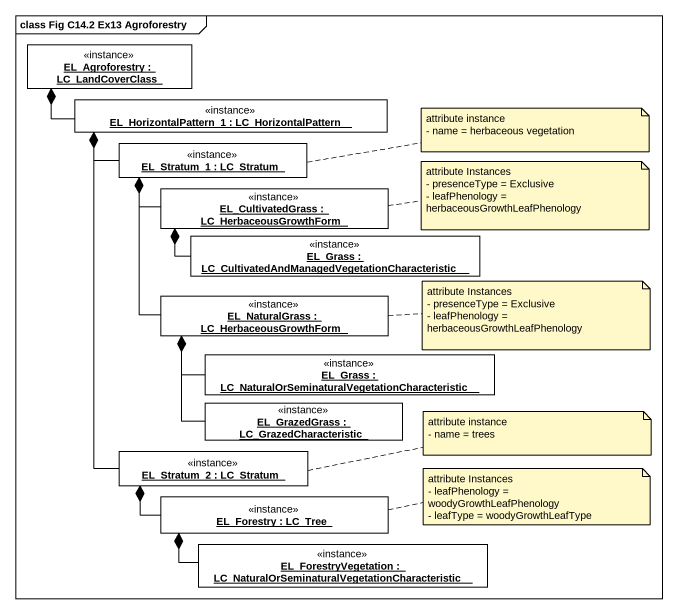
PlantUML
@startuml
mainframe class Fig C14.2 Ex13 Agroforestry
hide circle
hide empty members
object "EL_Agroforestry : LC_LandCoverClass" as EL_Agroforestry <<instance>> #FFFFFF
object "EL_HorizontalPattern_1 : LC_HorizontalPattern" as EL_HorizontalPattern_1 <<instance>> #FFFFFF
object "EL_Stratum_1 : LC_Stratum" as EL_Stratum_1 <<instance>> #FFFFFF
object "EL_CultivatedGrass : LC_HerbaceousGrowthForm" as EL_CultivatedGrass <<instance>> #FFFFFF
object "EL_Grass : LC_CultivatedAndManagedVegetationCharacteristic" as EL_Grass <<instance>> #FFFFFF
object "EL_NaturalGrass : LC_HerbaceousGrowthForm" as EL_NaturalGrass <<instance>> #FFFFFF
object "EL_Grass : LC_NaturalOrSeminaturalVegetationCharacteristic" as EL_Grass_2 <<instance>> #FFFFFF
object "EL_GrazedGrass : LC_GrazedCharacteristic" as EL_GrazedGrass <<instance>> #FFFFFF
object "EL_Stratum_2 : LC_Stratum" as EL_Stratum_2 <<instance>> #FFFFFF
object "EL_Forestry : LC_Tree" as EL_Forestry <<instance>> #FFFFFF
object "EL_ForestryVegetation : LC_NaturalOrSeminaturalVegetationCharacteristic" as EL_ForestryVegetation <<instance>> #FFFFFF
EL_HorizontalPattern_1 -left-* EL_Agroforestry
EL_Stratum_1 -up-* EL_HorizontalPattern_1
EL_CultivatedGrass -up-* EL_Stratum_1
EL_Grass -up-* EL_CultivatedGrass
EL_NaturalGrass -up-* EL_Stratum_1
EL_Grass_2 -up-* EL_NaturalGrass
EL_GrazedGrass -up-* EL_NaturalGrass
EL_Stratum_2 -up-* EL_HorizontalPattern_1
EL_Forestry -up-* EL_Stratum_2
EL_ForestryVegetation -up-* EL_Forestry
note right of EL_Stratum_1
  attribute instance
  - name = herbaceous vegetation
end note
note right of EL_CultivatedGrass
  attribute Instances
  - presenceType = Exclusive
  - leafPhenology = herbaceousGrowthLeafPhenology
end note
note right of EL_NaturalGrass
  attribute Instances
  - presenceType = Exclusive
  - leafPhenology = herbaceousGrowthLeafPhenology
end note
note right of EL_Stratum_2
  attribute instance
  - name = trees
end note
note right of EL_Forestry
  attribute Instances
  - leafPhenology = woodyGrowthLeafPhenology
  - leafType = woodyGrowthLeafType
end note
@enduml
